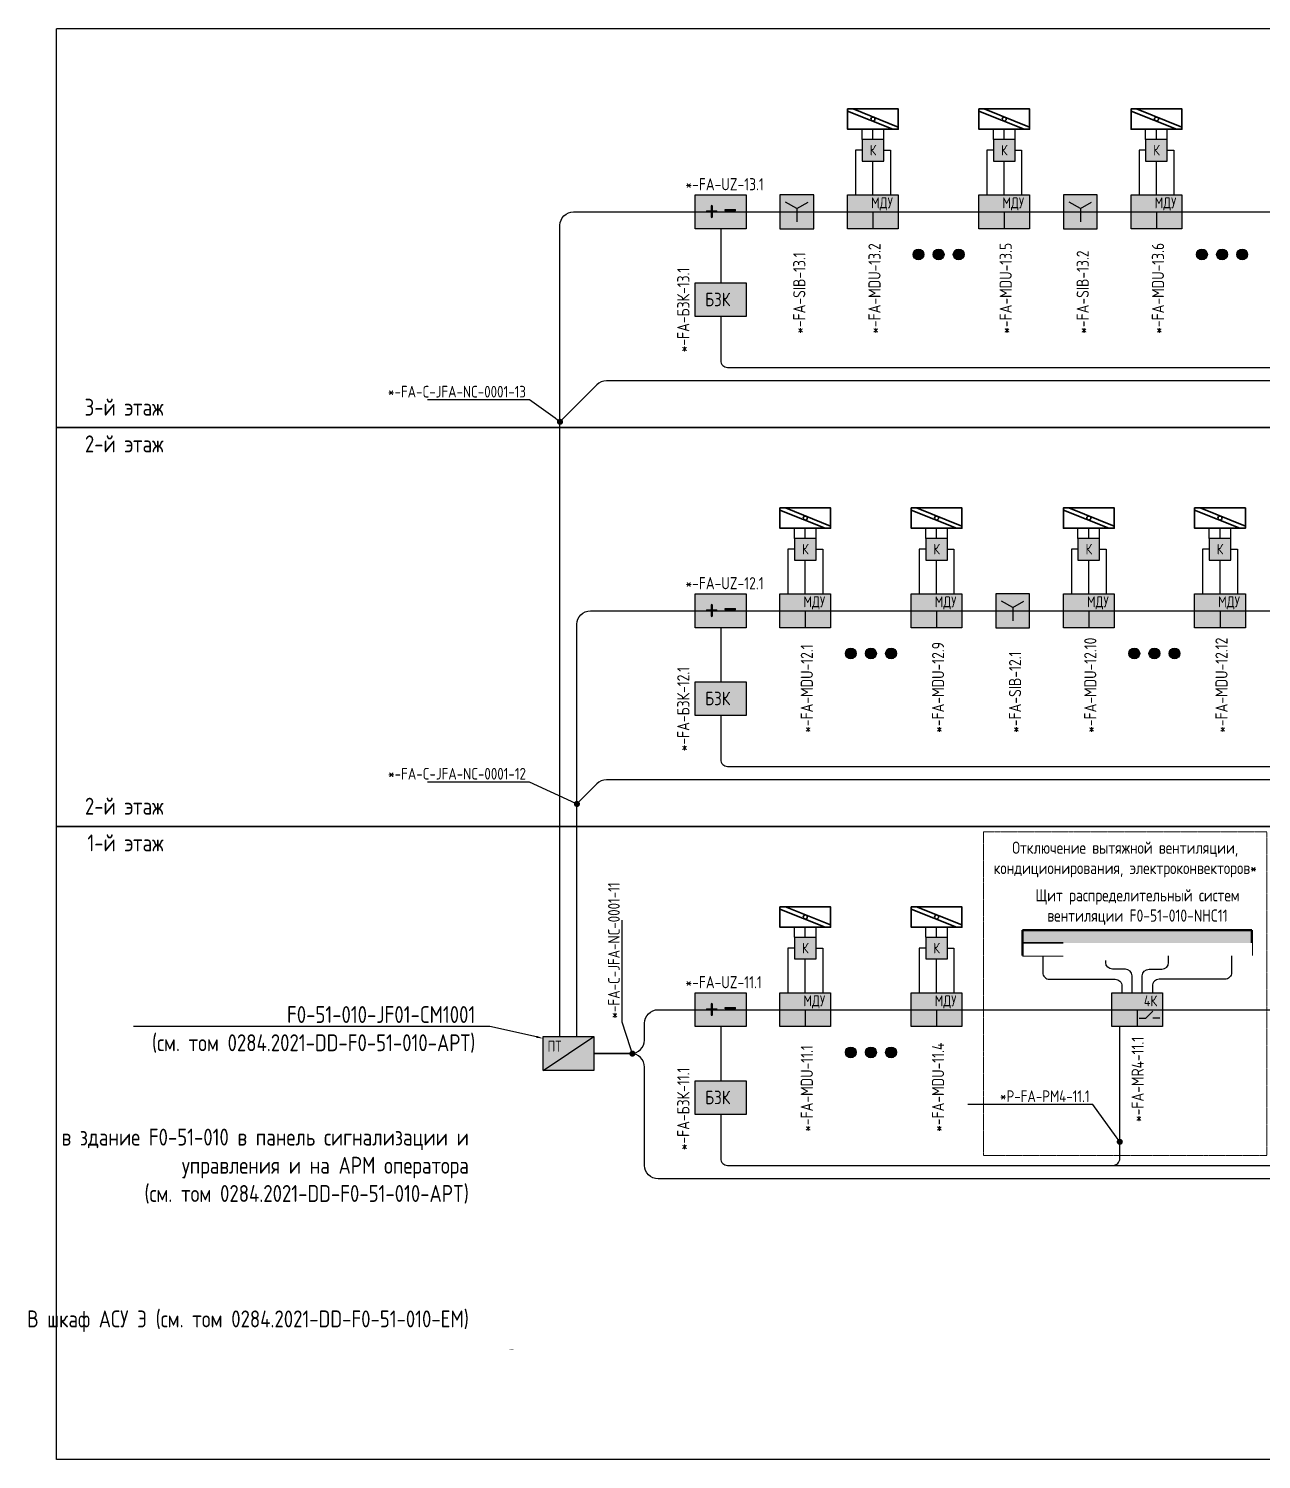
# Model space of a CAD drawing. Header units: millimetres. Extents: x 127230 to 906013, y -355313 to -209225.
# Drawn here: x 178875 to 197093, y -250620 to -229476 of the extents above; entities that cross this region are included whole.
import ezdxf
from ezdxf import colors
from ezdxf.entities.mleader import LeaderData, LeaderLine
from ezdxf.math import Vec2, Vec3

# ---------------------------------------------------------------- set-up
doc = ezdxf.new("R2010")
doc.units = ezdxf.units.MM
doc.linetypes.add('штриховая', pattern=[0.75, 0.5, -0.25])
for name, color, linetype in [('1. ОПС_оборудование', 5, 'Continuous'), ('1.1. SAI_оборудование_текст', 6, 'Continuous'), ('__Оборудование_АУПС', 5, 'Continuous'), ('__Оборудование_АУПТ', 5, 'Continuous'), ('__Оборудование_ГазпромАвтоматики', 252, 'Continuous')]:
    doc.layers.add(name, color=color, linetype=linetype)
for name, color, linetype, lineweight in [('GM_кабель_СПС', 6, 'Continuous', 25), ('GM_текст', 250, 'Continuous', 9), ('OVK_клапаны', 100, 'Continuous', 40), ('АО Извещатели ПС', 1, 'Continuous', 50), ('АО ПС', 1, 'Continuous', 50)]:
    doc.layers.add(name, color=color, linetype=linetype, lineweight=lineweight)
doc.styles.add('GOST type A', font='gost_0.ttf', dxfattribs={"width": 1.001, "height": 2.5})
doc.styles.add('SAI', font='gost_0.ttf')
doc.styles.get("Standard").update_dxf_attribs({"font": 'gost_0.ttf'})
doc.styles.add('Гост L', font='gost_0.ttf')

# ---------------------------------------------------------------- blocks, each defined once
blk = doc.blocks.new('*U3')
blk.add_hatch(color=256).paths.add_polyline_path([(0, 0), (15, 0), (15, 10)])
at = {"true_color": 0xffffff}
h = blk.add_hatch(color=7, dxfattribs=at)
h.dxf.hatch_style = 1
h.paths.add_polyline_path([(15, 10), (15, 0), (0, 0), (0, 10)])
blk.add_lwpolyline([(15, 10), (15, 0), (0, 0), (0, 10)], close=True)
for points in [[(0, 0), (15, 10)], [(0, 0), (15, 10), (15, 0), (0, 0)]]:
    blk.add_lwpolyline(points)
at = {"insert": (1.31, 8.78), "char_height": 3.2, "attachment_point": 1}
blk.add_mtext_dynamic_manual_height_columns('ПТ', width=4.8659, gutter_width=20, heights=[0], dxfattribs=at)
at = {"layer": '1.1. SAI_оборудование_текст', "style": 'SAI'}
blk.add_attdef('NAME_ПУЛЬТ_УПРАВЛЕНИЯ', (16.65, 2.49), '', height=4, dxfattribs=at)
blk = doc.blocks.new('*U28')
at = {"lineweight": 35}
blk.add_lwpolyline([(-50, -250), (50, -250), (50, 0), (-50, 0)], close=True, dxfattribs=at)
blk.add_lwpolyline([(-39.2, -250), (-50, -250), (-50, -223.1), (39.2, 0), (50, 0), (50, -26.9), (-39.2, -250)], dxfattribs=at)
blk.add_circle((0, -125), 10, dxfattribs=at)
blk = doc.blocks.new('*U30')
at = {"true_color": 0xffffff}
h = blk.add_hatch(color=7, dxfattribs=at)
h.dxf.hatch_style = 1
h.paths.add_polyline_path([(15, 10), (15, 0), (0, 0), (0, 10)])
blk.add_hatch(color=256).paths.add_polyline_path([(0, 5), (0, 0), (7.5, 0), (7.5, 5)])
for points in [[(15, 10), (15, 0), (0, 0), (0, 10)], [(0, 5), (7.5, 5), (7.5, 0), (0, 0)]]:
    blk.add_lwpolyline(points, close=True)
at = {"insert": (6.96, 9.23), "char_height": 3.2, "attachment_point": 1}
blk.add_mtext_dynamic_manual_height_columns('МДУ', width=4.8659, gutter_width=20, heights=[0], dxfattribs=at)
at = {"layer": '1.1. SAI_оборудование_текст', "style": 'SAI', "flags": 8}
blk.add_attdef('NAME_ППКОП', (0, 11.57), '', height=4, dxfattribs=at)
blk = doc.blocks.new('*U29')
at = {"true_color": 0xffffff}
h = blk.add_hatch(color=7, dxfattribs=at)
h.dxf.hatch_style = 1
h.paths.add_polyline_path([(0, 0), (10, 0), (10, 10), (0, 10)])
at = {"ltscale": 0.0002}
blk.add_lwpolyline([(0, 0), (10, 0), (10, 10), (0, 10)], close=True, dxfattribs=at)
for points in [[(5, 5.93), (1.66, 7.86)], [(5, 5.93), (8.34, 7.86)], [(5, 5.93), (5, 2.07)]]:
    blk.add_lwpolyline(points, dxfattribs=at)
at = {"layer": '1.1. SAI_оборудование_текст', "style": 'SAI', "flags": 8}
blk.add_attdef('NAME_DR', (-1.34, 14.17), '', height=4, dxfattribs=at)
blk = doc.blocks.new('*U33')
at = {"lineweight": 5, "true_color": 0xffffff}
h = blk.add_hatch(color=7, dxfattribs=at)
h.dxf.hatch_style = 1
h.paths.add_polyline_path([(15, 10), (15, 0), (0, 0), (0, 10)])
blk.add_lwpolyline([(15, 10), (15, 0), (0, 0), (0, 10)], close=True)
at = {"char_height": 8, "attachment_point": 1, "style": 'SAI'}
for s, insert in [('+', (2.65, 9.92)), ('-', (8.12, 10.3))]:
    blk.add_mtext_dynamic_manual_height_columns(s, width=12.3263, gutter_width=25, heights=[0], dxfattribs=dict(at, insert=insert))
at = {"layer": '1.1. SAI_оборудование_текст', "style": 'SAI', "flags": 8}
blk.add_attdef('NAME_ИБП', (0, 11.57), '', height=4, dxfattribs=at)
blk = doc.blocks.new('*U32')
at = {"true_color": 0xffffff, "transparency": 33554687}
h = blk.add_hatch(color=7, dxfattribs=at)
h.dxf.hatch_style = 1
h.paths.add_polyline_path([(15, 10), (15, 0), (0, 0), (0, 10)])
blk.add_lwpolyline([(15, 10), (15, 0), (0, 0), (0, 10)], close=True)
at = {"insert": (2.91, 7.08), "char_height": 4, "attachment_point": 1, "style": 'Гост L'}
blk.add_mtext_dynamic_manual_height_columns('БЗК', width=9.4498, gutter_width=20, heights=[0], dxfattribs=at)
at = {"layer": '1.1. SAI_оборудование_текст', "style": 'SAI', "flags": 8}
blk.add_attdef('NAME_BI', (0, 11.57), '', height=4, dxfattribs=at)
blk = doc.blocks.new('_Dot')
at = {"color": 0, "linetype": 'ByBlock', "lineweight": -2}
blk.add_line((-0.5, 0), (-1, 0), dxfattribs=at)
at = {"color": 0, "linetype": 'ByBlock', "const_width": 0.5}
blk.add_lwpolyline([(-0.25, 0, 1), (0.25, 0, 1)], format="xyb", close=True, dxfattribs=at)
blk = doc.blocks.new('Э7_Коробка')
at = {"lineweight": 30, "true_color": 0xffffff}
h = blk.add_hatch(color=7, dxfattribs=at)
h.dxf.hatch_style = 1
h.paths.add_polyline_path([(21, 21), (421, 21), (421, 421), (21, 421)])
at = {"lineweight": 30}
blk.add_lwpolyline([(21, 21), (421, 21), (421, 421), (21, 421)], close=True, dxfattribs=at)
at = {"lineweight": 30, "insert": (221, 221), "char_height": 192, "width": 400, "attachment_point": 5, "style": 'SAI'}
blk.add_mtext('\\pxqc;К', dxfattribs=at)
at = {"lineweight": 30, "style": 'SAI'}
blk.add_attdef('ADRES', (-51, 502), '', height=200, dxfattribs=at)
blk = doc.blocks.new('*U78')
at = {"true_color": 0xffffff, "transparency": 33554687}
h = blk.add_hatch(color=7, dxfattribs=at)
h.dxf.hatch_style = 1
h.paths.add_polyline_path([(15, 10), (15, 0), (0, 0), (0, 10)])
blk.add_hatch(color=256).paths.add_polyline_path([(0, 5), (0, 0), (7.5, 0), (7.5, 5)])
for points in [[(15, 10), (15, 0), (0, 0), (0, 10)], [(0, 5), (7.5, 5), (7.5, 0), (0, 0)]]:
    blk.add_lwpolyline(points, close=True)
for points in [[(8.08, 2.5), (10.09, 2.5), (12.16, 4.57)], [(14.18, 2.5), (12.16, 2.5), (12.16, 2.5)]]:
    blk.add_lwpolyline(points)
at = {"insert": (9.48, 9.23), "char_height": 3.2, "attachment_point": 1}
blk.add_mtext_dynamic_manual_height_columns('4К', width=4.8659, gutter_width=20, heights=[0], dxfattribs=at)
at = {"layer": '1.1. SAI_оборудование_текст', "style": 'SAI', "flags": 8}
blk.add_attdef('NAME_ППКОП', (0, 11.57), '', height=4, dxfattribs=at)

msp = doc.modelspace()

# ---------------------------------------------------------------- hatches: boundary and pattern name
h = msp.add_hatch(color=256)
h.dxf.hatch_style = 1
h.paths.add_polyline_path([(192106, -232814, 1), (191946, -232814, 1)])
h = msp.add_hatch(color=256)
h.dxf.hatch_style = 1
h.paths.add_polyline_path([(192403, -232814, 1), (192243, -232814, 1)])
h = msp.add_hatch(color=256)
h.dxf.hatch_style = 1
h.paths.add_polyline_path([(192700, -232814, 1), (192540, -232814, 1)])
h = msp.add_hatch(color=256)
h.dxf.hatch_style = 1
h.paths.add_polyline_path([(196295, -232814, 1), (196135, -232814, 1)])
h = msp.add_hatch(color=256)
h.dxf.hatch_style = 1
h.paths.add_polyline_path([(196592, -232814, 1), (196432, -232814, 1)])
h = msp.add_hatch(color=256)
h.dxf.hatch_style = 1
h.paths.add_polyline_path([(196890, -232814, 1), (196730, -232814, 1)])
h = msp.add_hatch(color=256)
h.dxf.hatch_style = 1
h.paths.add_polyline_path([(191106, -238710, 1), (190946, -238710, 1)])
h = msp.add_hatch(color=256)
h.dxf.hatch_style = 1
h.paths.add_polyline_path([(191403, -238710, 1), (191243, -238710, 1)])
h = msp.add_hatch(color=256)
h.dxf.hatch_style = 1
h.paths.add_polyline_path([(191700, -238710, 1), (191540, -238710, 1)])
h = msp.add_hatch(color=256)
h.dxf.hatch_style = 1
h.paths.add_polyline_path([(195295, -238710, 1), (195135, -238710, 1)])
h = msp.add_hatch(color=256)
h.dxf.hatch_style = 1
h.paths.add_polyline_path([(195592, -238710, 1), (195432, -238710, 1)])
h = msp.add_hatch(color=256)
h.dxf.hatch_style = 1
h.paths.add_polyline_path([(195890, -238710, 1), (195730, -238710, 1)])
h = msp.add_hatch(color=256)
h.dxf.hatch_style = 1
h.paths.add_polyline_path([(191106, -244606, 1), (190946, -244606, 1)])
h = msp.add_hatch(color=256)
h.dxf.hatch_style = 1
h.paths.add_polyline_path([(191403, -244606, 1), (191243, -244606, 1)])
h = msp.add_hatch(color=256)
h.dxf.hatch_style = 1
h.paths.add_polyline_path([(191700, -244606, 1), (191540, -244606, 1)])

# ---------------------------------------------------------------- linework, layer by layer
at = {"linetype": 'штриховая', "ltscale": 10}
for points in [[(179289, -229476), (230937, -229476), (230937, -235372), (179289, -235372)], [(179289, -235372), (230937, -235372), (230937, -241269), (179289, -241269)], [(179289, -241269), (230937, -241269), (230937, -250620), (179289, -250620)]]:
    msp.add_lwpolyline(points, close=True, dxfattribs=at)
for points in [[(191193, -231113), (191193, -230963)], [(191353, -231113), (191353, -230963)], [(191513, -231113), (191513, -230963)], [(193133, -231113), (193133, -230963)], [(193293, -231113), (193293, -230963)], [(193453, -231113), (193453, -230963)], [(195383, -231113), (195383, -230963)], [(195543, -231113), (195543, -230963)], [(195703, -231113), (195703, -230963)], [(190193, -237009), (190193, -236859)], [(190353, -237009), (190353, -236859)], [(190513, -237009), (190513, -236859)], [(192133, -237009), (192133, -236859)], [(192293, -237009), (192293, -236859)], [(192453, -237009), (192453, -236859)], [(194383, -237009), (194383, -236859)], [(194543, -237009), (194543, -236859)], [(194703, -237009), (194703, -236859)], [(196322, -237009), (196322, -236859)], [(196482, -237009), (196482, -236859)], [(196642, -237009), (196642, -236859)], [(190193, -242905), (190193, -242755)], [(190353, -242905), (190353, -242755)], [(190513, -242905), (190513, -242755)], [(192133, -242905), (192133, -242755)], [(192293, -242905), (192293, -242755)], [(192453, -242905), (192453, -242755)]]:
    msp.add_lwpolyline(points)
at = {"linetype": 'штриховая', "lineweight": 9, "ltscale": 5}
msp.add_lwpolyline([(192988, -241346), (197173, -241346), (197173, -246131), (192988, -246131)], close=True, dxfattribs=at)
at = {"color": 1}
for points in [[(193863, -243125), (193863, -243425, 0.414214), (193963, -243525), (194933, -243525, -0.414214), (195033, -243625), (195033, -243725)], [(196653, -243125), (196653, -243425, -0.414214), (196553, -243525), (195583, -243525, 0.414214), (195483, -243625), (195483, -243725)], [(195183, -243725), (195183, -243476, 0.413838), (195083, -243376), (194893, -243376, -0.413838), (194793, -243276), (194793, -243245)], [(195333, -243725), (195333, -243476, -0.413838), (195433, -243376), (195623, -243376, 0.413838), (195723, -243276), (195723, -243175)]]:
    msp.add_lwpolyline(points, format="xyb", dxfattribs=at)
for centre in [(192026, -232814), (192323, -232814), (192620, -232814), (196215, -232814), (196512, -232814), (196810, -232814), (191026, -238710), (191323, -238710), (191620, -238710), (195215, -238710), (195512, -238710), (195810, -238710), (191026, -244606), (191323, -244606), (191620, -244606)]:
    msp.add_circle(centre, 80)
at = {"layer": '__Оборудование_ГазпромАвтоматики'}
for points in [[(186853, -244873, 0, 0, 0), (186853, -245694, 0, 0, 0), (185895, -245694, 50, 0, 0), (185704, -245694, 0, 0, 0)], [(187106, -244892, 0, 0, 0), (187106, -248991, 0, 0, 0), (186147, -248991, 50, 0, 0), (186020, -248997, 0, 0, 0)]]:
    msp.add_lwpolyline(points, format="xyseb", dxfattribs=at)
at = {"layer": 'GM_кабель_СПС', "color": 1}
for points in [[(191193, -231273), (191096, -231273), (191096, -231933)], [(191513, -231273), (191611, -231273), (191611, -231933)], [(193133, -231273), (193035, -231273), (193035, -231933)], [(193453, -231273), (193550, -231273), (193550, -231933)], [(195383, -231273), (195285, -231273), (195285, -231933)], [(195703, -231273), (195800, -231273), (195800, -231933)], [(190193, -237169), (190096, -237169), (190096, -237829)], [(190513, -237169), (190611, -237169), (190611, -237829)], [(192133, -237169), (192035, -237169), (192035, -237829)], [(192453, -237169), (192550, -237169), (192550, -237829)], [(194383, -237169), (194285, -237169), (194285, -237829)], [(194703, -237169), (194800, -237169), (194800, -237829)], [(196322, -237169), (196225, -237169), (196225, -237829)], [(196642, -237169), (196739, -237169), (196739, -237829)], [(190193, -243065), (190096, -243065), (190096, -243725)], [(190513, -243065), (190611, -243065), (190611, -243725)], [(192133, -243065), (192035, -243065), (192035, -243725)], [(192453, -243065), (192550, -243065), (192550, -243725)]]:
    msp.add_lwpolyline(points, dxfattribs=at)
at = {"layer": 'GM_кабель_СПС', "color": 34}
for points in [[(191353, -231933), (191353, -231433)], [(193293, -231933), (193293, -231433)], [(195543, -231933), (195543, -231433)], [(189103, -232433), (189103, -233233)], [(190353, -237829), (190353, -237329)], [(192293, -237829), (192293, -237329)], [(194543, -237829), (194543, -237329)], [(196482, -237829), (196482, -237329)], [(189103, -238329), (189103, -239129)], [(190353, -243725), (190353, -243225)], [(192293, -243725), (192293, -243225)], [(189103, -244225), (189103, -245025)]]:
    msp.add_lwpolyline(points, dxfattribs=at)
at = {"layer": 'GM_кабель_СПС'}
for points in [[(186728, -244373), (186728, -232383, -0.414214), (186928, -232183), (219550, -232183, -0.414214), (219750, -232383), (219750, -234483, -0.414214), (219550, -234683), (187415, -234683, 0.198912), (187274, -234742), (186728, -235287)], [(186978, -244373), (186978, -238279, -0.414214), (187178, -238079), (219685, -238079, -0.414214), (219885, -238279), (219885, -240379, -0.414214), (219685, -240579), (187415, -240579, 0.198912), (187274, -240638), (186978, -240934)]]:
    msp.add_lwpolyline(points, format="xyb", dxfattribs=at)
at = {"layer": 'GM_кабель_СПС', "color": 34}
for points in [[(197080, -234483), (200197, -234483, 0.414214), (200297, -234383), (200297, -232433)], [(189103, -233733), (189103, -234383, 0.414214), (189203, -234483), (197080, -234483)], [(189103, -239629), (189103, -240279, 0.414214), (189203, -240379), (201352, -240379)], [(191716, -246275), (194901, -246275, 0.414214), (195001, -246175), (195001, -244225)], [(189103, -245525), (189103, -246175, 0.414214), (189203, -246275), (207308, -246275)]]:
    msp.add_lwpolyline(points, format="xyb", dxfattribs=at)
at = {"layer": 'GM_кабель_СПС'}
msp.add_lwpolyline([(229083, -243975, -0.414214), (229283, -244175), (229283, -246275, -0.414214), (229083, -246475), (188178, -246475, -0.414214), (187978, -246275), (187978, -244823, 0.414214), (187778, -244623), (187228, -244623), (187778, -244623, 0.414214), (187978, -244423), (187978, -244175, -0.414214), (188178, -243975)], format="xyb", close=True, dxfattribs=at)
at = {"layer": 'АО ПС', "color": 18, "ltscale": 30, "true_color": 0x000000}
for p, q in [((196953, -242800), (193563, -242800)), ((196953, -243175), (196953, -242800)), ((193563, -243175), (194163, -243175))]:
    msp.add_line(p, q, dxfattribs=at)

# ---------------------------------------------------------------- block references
at = {"layer": '1. ОПС_оборудование', "xscale": 0.8, "yscale": 0.8, "zscale": 0.8}
for p in [(191177, -231450), (193116, -231450), (195366, -231450), (190177, -237346), (192116, -237346), (194366, -237346), (196305, -237346), (190177, -243242), (192116, -243242)]:
    msp.add_blockref('Э7_Коробка', p, dxfattribs=at)
at = {"layer": '1. ОПС_оборудование'}
ref = msp.add_blockref('*U32', (188728, -233733), dxfattribs=dict(at, xscale=50, yscale=50, zscale=50))
ref.add_attrib('NAME_BI', ' *-FA-БЗК-13.1', (188640, -234352), dxfattribs={"layer": '1.1. SAI_оборудование_текст', "color": 0, "height": 180, "rotation": 90, "style": 'SAI'})
ref = msp.add_blockref('*U32', (188728, -239629), dxfattribs=dict(at, xscale=50, yscale=50, zscale=50))
ref.add_attrib('NAME_BI', ' *-FA-БЗК-12.1', (188640, -240248), dxfattribs={"layer": '1.1. SAI_оборудование_текст', "color": 0, "height": 180, "rotation": 90, "style": 'SAI'})
ref = msp.add_blockref('*U32', (188728, -245525), dxfattribs=dict(at, xscale=50, yscale=50, zscale=50))
ref.add_attrib('NAME_BI', ' *-FA-БЗК-11.1', (188640, -246144), dxfattribs={"layer": '1.1. SAI_оборудование_текст', "color": 0, "height": 180, "rotation": 90, "style": 'SAI'})
at = {"layer": '__Оборудование_АУПС'}
ref = msp.add_blockref('*U29', (189978, -232433), dxfattribs=dict(at, xscale=50, yscale=50, zscale=50))
ref.add_attrib('NAME_DR', '*-FA-SIB-13.1', (190354, -233986), dxfattribs={"layer": '0', "height": 180, "rotation": 90, "style": 'SAI', "flags": 8})
ref = msp.add_blockref('*U29', (194168, -232433), dxfattribs=dict(at, xscale=50, yscale=50, zscale=50))
ref.add_attrib('NAME_DR', '*-FA-SIB-13.2', (194543, -233986), dxfattribs={"layer": '0', "height": 180, "rotation": 90, "style": 'SAI', "flags": 8})
ref = msp.add_blockref('*U29', (193168, -238329), dxfattribs=dict(at, xscale=50, yscale=50, zscale=50))
ref.add_attrib('NAME_DR', '*-FA-SIB-12.1', (193543, -239883), dxfattribs={"layer": '0', "height": 180, "rotation": 90, "style": 'SAI', "flags": 8})
at = {"layer": '__Оборудование_АУПТ'}
ref = msp.add_blockref('*U33', (188728, -232433), dxfattribs=dict(at, xscale=50, yscale=50, zscale=50))
ref.add_attrib('NAME_ИБП', '*-FA-UZ-13.1', (188582, -231866, -4485), dxfattribs={"layer": '0', "color": 0, "height": 180, "style": 'SAI', "flags": 8})
ref = msp.add_blockref('*U30', (190978, -232433), dxfattribs=dict(at, xscale=50, yscale=50, zscale=50))
ref.add_attrib('NAME_ППКОП', '*-FA-MDU-13.2', (191466, -233986), dxfattribs={"layer": '1.1. SAI_оборудование_текст', "color": 0, "height": 180, "rotation": 90, "style": 'SAI', "flags": 8})
ref = msp.add_blockref('*U30', (192918, -232433), dxfattribs=dict(at, xscale=50, yscale=50, zscale=50))
ref.add_attrib('NAME_ППКОП', '*-FA-MDU-13.5', (193405, -233986), dxfattribs={"layer": '1.1. SAI_оборудование_текст', "color": 0, "height": 180, "rotation": 90, "style": 'SAI', "flags": 8})
ref = msp.add_blockref('*U30', (195168, -232433), dxfattribs=dict(at, xscale=50, yscale=50, zscale=50))
ref.add_attrib('NAME_ППКОП', '*-FA-MDU-13.6', (195655, -233986), dxfattribs={"layer": '1.1. SAI_оборудование_текст', "color": 0, "height": 180, "rotation": 90, "style": 'SAI', "flags": 8})
ref = msp.add_blockref('*U33', (188728, -238329), dxfattribs=dict(at, xscale=50, yscale=50, zscale=50))
ref.add_attrib('NAME_ИБП', '*-FA-UZ-12.1', (188582, -237762, -4485), dxfattribs={"layer": '0', "color": 0, "height": 180, "style": 'SAI', "flags": 8})
ref = msp.add_blockref('*U30', (189978, -238329), dxfattribs=dict(at, xscale=50, yscale=50, zscale=50))
ref.add_attrib('NAME_ППКОП', '*-FA-MDU-12.1', (190466, -239883), dxfattribs={"layer": '1.1. SAI_оборудование_текст', "color": 0, "height": 180, "rotation": 90, "style": 'SAI', "flags": 8})
ref = msp.add_blockref('*U30', (191918, -238329), dxfattribs=dict(at, xscale=50, yscale=50, zscale=50))
ref.add_attrib('NAME_ППКОП', '*-FA-MDU-12.9', (192405, -239883), dxfattribs={"layer": '1.1. SAI_оборудование_текст', "color": 0, "height": 180, "rotation": 90, "style": 'SAI', "flags": 8})
ref = msp.add_blockref('*U30', (194168, -238329), dxfattribs=dict(at, xscale=50, yscale=50, zscale=50))
ref.add_attrib('NAME_ППКОП', '*-FA-MDU-12.10', (194655, -239883), dxfattribs={"layer": '1.1. SAI_оборудование_текст', "color": 0, "height": 180, "rotation": 90, "style": 'SAI', "flags": 8})
ref = msp.add_blockref('*U30', (196107, -238329), dxfattribs=dict(at, xscale=50, yscale=50, zscale=50))
ref.add_attrib('NAME_ППКОП', '*-FA-MDU-12.12', (196594, -239883), dxfattribs={"layer": '1.1. SAI_оборудование_текст', "color": 0, "height": 180, "rotation": 90, "style": 'SAI', "flags": 8})
ref = msp.add_blockref('*U33', (188728, -244225), dxfattribs=dict(at, xscale=50, yscale=50, zscale=50))
ref.add_attrib('NAME_ИБП', '*-FA-UZ-11.1', (188582, -243658, -4485), dxfattribs={"layer": '0', "color": 0, "height": 180, "style": 'SAI', "flags": 8})
ref = msp.add_blockref('*U30', (189978, -244225), dxfattribs=dict(at, xscale=50, yscale=50, zscale=50))
ref.add_attrib('NAME_ППКОП', '*-FA-MDU-11.1', (190466, -245779), dxfattribs={"layer": '1.1. SAI_оборудование_текст', "color": 0, "height": 180, "rotation": 90, "style": 'SAI', "flags": 8})
ref = msp.add_blockref('*U30', (191918, -244225), dxfattribs=dict(at, xscale=50, yscale=50, zscale=50))
ref.add_attrib('NAME_ППКОП', '*-FA-MDU-11.4', (192405, -245779), dxfattribs={"layer": '1.1. SAI_оборудование_текст', "color": 0, "height": 180, "rotation": 90, "style": 'SAI', "flags": 8})
ref = msp.add_blockref('*U78', (194883, -244225), dxfattribs=dict(at, xscale=50, yscale=50, zscale=50))
ref.add_attrib('NAME_ППКОП', ' *-FA-MR4-11.1', (195355, -245726), dxfattribs={"layer": '1.1. SAI_оборудование_текст', "color": 0, "height": 180, "rotation": 90, "style": 'SAI'})
at = {"layer": '__Оборудование_ГазпромАвтоматики', "xscale": 50, "yscale": 50, "zscale": 50}
msp.add_blockref('*U3', (186478, -244873), dxfattribs=at)
at = {"layer": 'OVK_клапаны', "xscale": 3, "yscale": 3, "zscale": 3, "rotation": 270}
for p in [(191728, -230813), (193668, -230813), (195918, -230813), (190728, -236709), (192668, -236709), (194918, -236709), (196857, -236709), (190728, -242605), (192668, -242605)]:
    msp.add_blockref('*U28', p, dxfattribs=at)

# ---------------------------------------------------------------- texts
at = {"char_height": 250, "attachment_point": 3, "style": 'SAI'}
for s, insert in [('3-й этаж', (180868, -234946)), ('2-й этаж', (180868, -235488)), ('2-й этаж', (180868, -240842)), ('1-й этаж', (180868, -241384))]:
    msp.add_mtext_dynamic_manual_height_columns(s, width=6376.12, gutter_width=10, heights=[0], dxfattribs=dict(at, insert=insert))
at = {"layer": '__Оборудование_ГазпромАвтоматики', "char_height": 250, "attachment_point": 3, "style": 'GOST type A'}
for s, insert in [('в здание F0-51-010 в панель сигнализации и управления и на АРМ оператора\\P(см. том 0284.2021-DD-F0-51-010-APT)', (185381, -245732)), ('В шкаф АСУ Э (см. том 0284.2021-DD-F0-51-010-EM)', (185381, -248419))]:
    msp.add_mtext_dynamic_manual_height_columns(s, width=6247.69, gutter_width=10, heights=[0], dxfattribs=dict(at, insert=insert))
at = {"layer": 'GM_текст', "ltscale": 100, "char_height": 180, "attachment_point": 5, "style": 'GOST type A'}
for s, insert, width in [('\\pxqc;Отключение вытяжной вентиляции, кондиционирования, электроконвекторов*', (195081, -241755), 4185.43), ('\\pxqc;Щит распределительный систем вентиляции F0-51-010-NHC11', (195262, -242458), 3382.31)]:
    msp.add_mtext(s, dxfattribs=dict(at, insert=insert, width=width))

# ---------------------------------------------------------------- leaders
at = {"color": 18, "true_color": 0x000000}
ml = msp.add_multileader_mtext('Standard', dxfattribs=at)
ml.set_content('\\pxsm1;F0-51-010-JF01-CM1001\\P\\ps*;(см. том 0284.2021-DD-F0-51-010-APТ)', color=(0, 0, 0), style='GOST type A')
ml.set_leader_properties()
ml.build(insert=Vec2(0, 0))
ml.multileader.update_dxf_attribs({"text_left_attachment_type": 6, "text_right_attachment_type": 6, "arrow_head_size": 100})
ctx = ml.context
ctx.base_point, ctx.char_height, ctx.arrow_head_size, ctx.landing_gap_size, ctx.plane_origin = Vec3(180391, -244221), 250, 100, 100, Vec3(179748, -230921)
ctx.left_attachment, ctx.right_attachment, ctx.text_align_type = 6, 6, 2
notes = []
notes.append((ctx, [(1, (1, 1, 0), (185689, -244221), (-1, 0), 113, [(0, [(186478, -244398)], 0, [])])]))
ctx.mtext.insert, ctx.mtext.width, ctx.mtext.alignment, ctx.mtext.flow_direction = Vec3(185476, -243921), 5000.91, 3, 5
at = {"layer": 'GM_текст'}
ml = msp.add_multileader_mtext('Standard', dxfattribs=at)
ml.set_content('*{\\H0.95833x;-FA-C-JFA-NC-0001-13}', color=256, style='Гост L')
ml.set_leader_properties()
ml.set_arrow_properties(name='DOT')
ml.build(insert=Vec2(0, 0))
ml.multileader.update_dxf_attribs({"has_text_frame": 1, "text_left_attachment_type": 6, "text_right_attachment_type": 6, "dogleg_length": 0.36, "arrow_head_size": 90})
ctx = ml.context
ctx.base_point, ctx.char_height, ctx.arrow_head_size, ctx.landing_gap_size, ctx.plane_origin = Vec3(184089, -234964), 180, 90, 50, Vec3(181737, -230805)
ctx.left_attachment, ctx.right_attachment, ctx.text_align_type = 6, 6, 2
notes.append((ctx, [(1, (1, 1, 0), (186275, -234964), (-1, 0), 0.36, [(0, [(186728, -235287)], 0, [])])]))
ctx.mtext.insert, ctx.mtext.width, ctx.mtext.alignment, ctx.mtext.flow_direction = Vec3(186225, -234748), 1442.25, 3, 5
ml = msp.add_multileader_mtext('Standard', dxfattribs=at)
ml.set_content('*{\\H0.95833x;-FA-C-JFA-NC-0001-12}', color=256, style='Гост L')
ml.set_leader_properties()
ml.set_arrow_properties(name='DOT')
ml.build(insert=Vec2(0, 0))
ml.multileader.update_dxf_attribs({"has_text_frame": 1, "text_left_attachment_type": 6, "text_right_attachment_type": 6, "dogleg_length": 0.36, "arrow_head_size": 90})
ctx = ml.context
ctx.base_point, ctx.char_height, ctx.arrow_head_size, ctx.landing_gap_size, ctx.plane_origin = Vec3(184076, -240610), 180, 90, 50, Vec3(181737, -236452)
ctx.left_attachment, ctx.right_attachment, ctx.text_align_type = 6, 6, 2
notes.append((ctx, [(1, (1, 1, 0), (186275, -240610), (-1, 0), 0.36, [(0, [(186978, -240934)], 0, [])])]))
ctx.mtext.insert, ctx.mtext.width, ctx.mtext.alignment, ctx.mtext.flow_direction = Vec3(186225, -240394), 1442.25, 3, 5
ml = msp.add_multileader_mtext('Standard', dxfattribs=at)
ml.set_content('*{\\H0.95833x;-FA-C-JFA-NC-0001-11}', color=256, style='Гост L')
ml.set_leader_properties()
ml.set_arrow_properties(name='DOT')
ml.build(insert=Vec2(0, 0))
ml.multileader.update_dxf_attribs({"has_text_frame": 1, "text_left_attachment_type": 6, "text_right_attachment_type": 6, "dogleg_length": 0.36, "arrow_head_size": 90})
ctx = ml.context
ctx.base_point, ctx.char_height, ctx.arrow_head_size, ctx.landing_gap_size, ctx.plane_origin, ctx.plane_x_axis, ctx.plane_y_axis = Vec3(187647, -244157), 180, 90, 50, Vec3(183110, -237862), Vec3(0, 1), Vec3(-1, 0)
ctx.left_attachment, ctx.right_attachment = 6, 6
notes.append((ctx, [(0, (1, 1, 0), (187647, -244157), (0, 1), 0.36, [(0, [(187798, -244624)], 0, [])])]))
ctx.mtext.insert, ctx.mtext.text_direction, ctx.mtext.rotation, ctx.mtext.width, ctx.mtext.flow_direction = Vec3(187431, -244107), Vec3(0, 1), 1.570796, 1442.25, 5
ml = msp.add_multileader_mtext('Standard', dxfattribs=at)
ml.set_content('*{\\H0.95833x;P-FA-PM4-11.1}', color=256, style='Гост L')
ml.set_leader_properties()
ml.set_arrow_properties(name='DOT')
ml.build(insert=Vec2(0, 0))
ml.multileader.update_dxf_attribs({"has_text_frame": 1, "text_left_attachment_type": 6, "text_right_attachment_type": 6, "dogleg_length": 0.36, "arrow_head_size": 90})
ctx = ml.context
ctx.base_point, ctx.char_height, ctx.arrow_head_size, ctx.landing_gap_size, ctx.plane_origin = Vec3(193182, -245375), 180, 90, 50, Vec3(189241, -241956)
ctx.left_attachment, ctx.right_attachment, ctx.text_align_type = 6, 6, 2
notes.append((ctx, [(1, (1, 1, 0), (194604, -245375), (-1, 0), 0.36, [(1, [(195001, -245927)], 0, [])])]))
ctx.mtext.insert, ctx.mtext.width, ctx.mtext.defined_height, ctx.mtext.alignment, ctx.mtext.flow_direction = Vec3(194554, -245159), 2063.07, 100, 3, 5
for ctx, leaders in notes:
    for number, flags, end, landing, length, lines in leaders:
        leader = LeaderData()
        leader.index, (leader.has_last_leader_line, leader.has_dogleg_vector, leader.attachment_direction) = number, flags
        leader.last_leader_point, leader.dogleg_vector, leader.dogleg_length = Vec3(end), Vec3(landing), length
        for number, points, colour, breaks in lines:
            line = LeaderLine()
            line.index, line.vertices, line.color, line.breaks = number, Vec3.list(points), colors.encode_raw_color(colour), breaks
            leader.lines.append(line)
        ctx.leaders.append(leader)

# ---------------------------------------------------------------- next in the draw order: wipeouts: each hides what was drawn before it
at = {"color": 18, "true_color": 0x000000}
msp.add_wipeout([(193563, -243175), (196953, -243175), (196953, -242988), (193563, -242988)], dxfattribs=at).dxf.layer = 'АО Извещатели ПС'

# ---------------------------------------------------------------- next in the draw order: hatches: boundary and pattern name
at = {"layer": 'АО ПС', "ltscale": 30, "true_color": 0x000000}
h = msp.add_hatch(color=18, dxfattribs=at)
h.dxf.hatch_style = 1
h.paths.add_polyline_path([(196953, -242988), (193563, -242988), (193563, -242800), (196953, -242800)])

# ---------------------------------------------------------------- next in the draw order: linework, layer by layer
at = {"color": 18, "lineweight": 35, "true_color": 0x000000}
msp.add_line((193563, -242988), (194163, -242988), dxfattribs=at)
at = {"layer": 'АО ПС', "color": 18, "ltscale": 30, "true_color": 0x000000}
msp.add_line((193563, -242800), (193563, -243175), dxfattribs=at)

doc.saveas('drawing.dxf')
